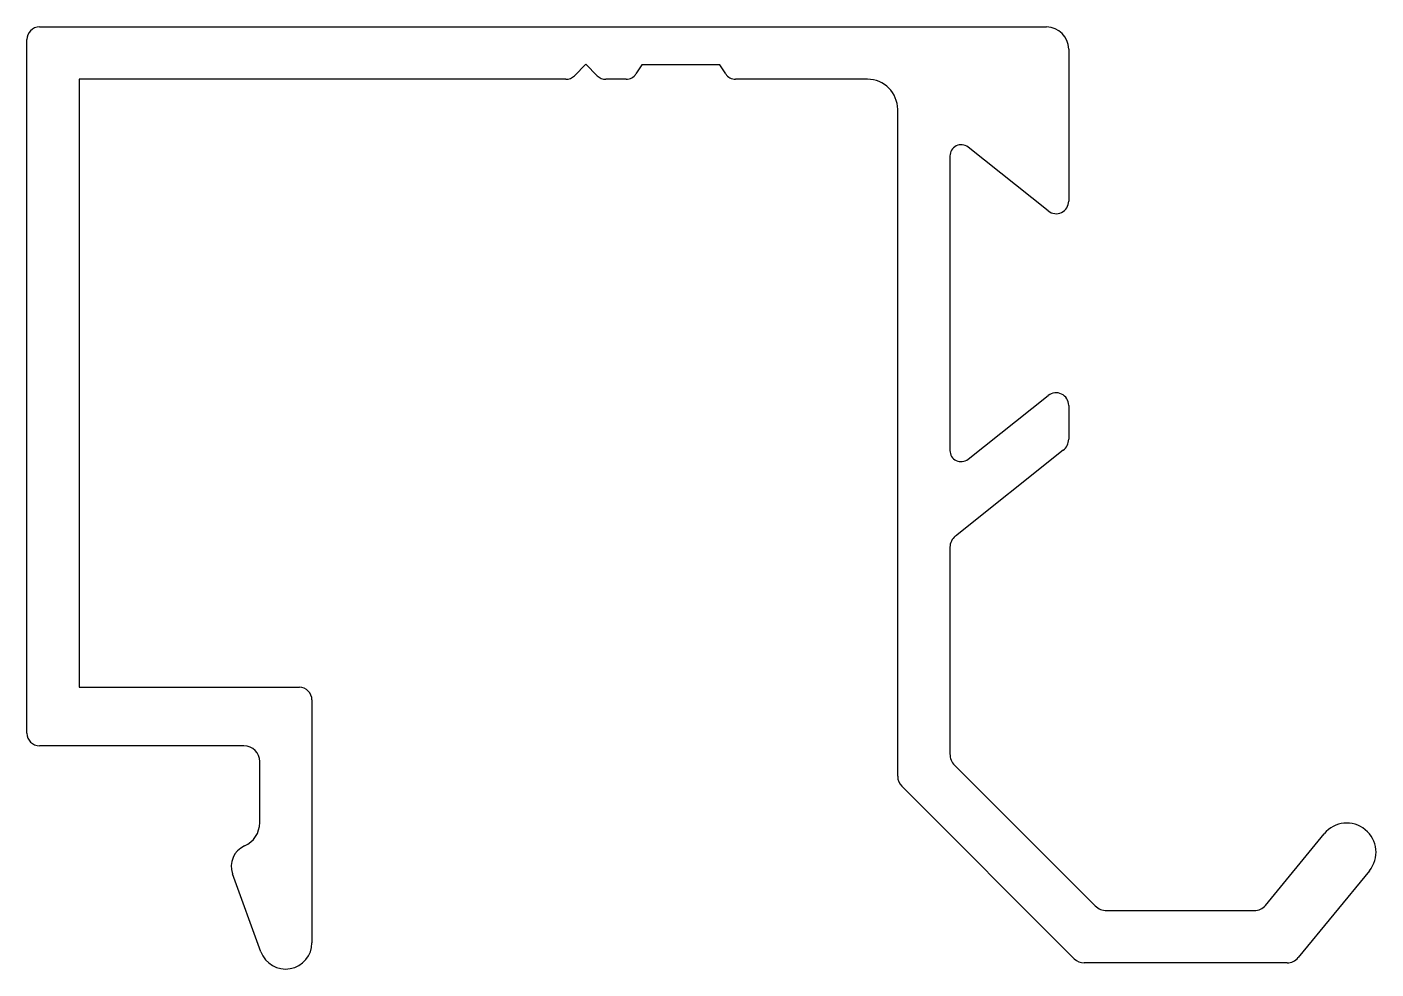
# Model space of a CAD drawing. Extents: x 959.3 to 987.7, y 720.5 to 740.3.
import ezdxf

# ---------------------------------------------------------------- set-up
doc = ezdxf.new("R2010")
doc.units = 0
doc.layers.get('0').update_dxf_attribs({"linetype": 'CONTINUOUS'})

msp = doc.modelspace()

# ---------------------------------------------------------------- linework, layer by layer
for p, q in [((959.55, 740.303), (980.75, 740.303)), ((959.285, 725.438), (959.285, 740.038)), ((981.215, 739.838), (981.215, 736.638)), ((971.05, 739.518), (970.809, 739.276)), ((971.291, 739.276), (971.05, 739.518)), ((972.231, 739.503), (972.106, 739.315)), ((973.869, 739.503), (972.231, 739.503)), ((973.995, 739.315), (973.869, 739.503)), ((960.385, 739.203), (960.385, 726.403)), ((970.632, 739.203), (960.385, 739.203)), ((971.898, 739.203), (971.468, 739.203)), ((976.98, 739.203), (974.203, 739.203)), ((977.615, 724.531), (977.615, 738.568)), ((978.715, 737.588), (978.715, 731.388)), ((980.785, 736.431), (979.096, 737.772)), ((979.096, 731.204), (980.785, 732.546)), ((981.215, 732.338), (981.215, 731.627)), ((981.102, 731.392), (978.829, 729.587)), ((978.715, 729.352), (978.715, 725.001)), ((960.385, 726.403), (965.02, 726.403)), ((965.285, 726.138), (965.285, 721.027)), ((963.85, 725.173), (959.55, 725.173)), ((964.185, 723.555), (964.185, 724.838)), ((978.813, 724.764), (981.776, 721.801)), ((981.331, 720.691), (977.703, 724.319)), ((985.357, 721.813), (986.595, 723.321)), ((987.546, 722.541), (986.046, 720.713)), ((964.211, 720.838), (963.613, 722.479)), ((982.013, 721.703), (985.125, 721.703)), ((985.814, 720.603), (981.543, 720.603))]:
    msp.add_line(p, q)
for centre, radius, start, end in [((959.55, 740.038), 0.265, 90, 180), ((980.75, 739.838), 0.465, 0, 90), ((970.632, 739.453), 0.25, 270, 315), ((971.468, 739.453), 0.25, 225, 270), ((971.898, 739.453), 0.25, 270, 326.3099), ((974.203, 739.453), 0.25, 213.6901, 270), ((976.98, 738.568), 0.635, 360, 90), ((978.95, 737.588), 0.235, 51.5413, 180), ((980.95, 736.638), 0.265, 231.5413, 0), ((980.95, 732.338), 0.265, 0, 128.4587), ((980.915, 731.627), 0.3, 308.4587, 0), ((978.95, 731.388), 0.235, 180, 308.4587), ((979.015, 729.352), 0.3, 128.4587, 180), ((965.02, 726.138), 0.265, 0, 90), ((959.55, 725.438), 0.265, 180, 270), ((963.85, 724.838), 0.335, 0, 90), ((979.05, 725.001), 0.335, 180, 225), ((977.915, 724.531), 0.3, 180, 225), ((963.65, 723.555), 0.535, 293.5782, 360), ((987.07, 722.931), 0.615, 320.6275, 140.6275), ((964.05, 722.638), 0.465, 113.5782, 200), ((982.013, 722.038), 0.335, 225, 270), ((985.125, 722.003), 0.3, 270, 320.6275), ((964.731, 721.027), 0.554, 200, 0), ((981.543, 720.903), 0.3, 225, 270), ((985.814, 720.903), 0.3, 270, 320.6275)]:
    msp.add_arc(centre, radius, start, end)

doc.saveas('drawing.dxf')
